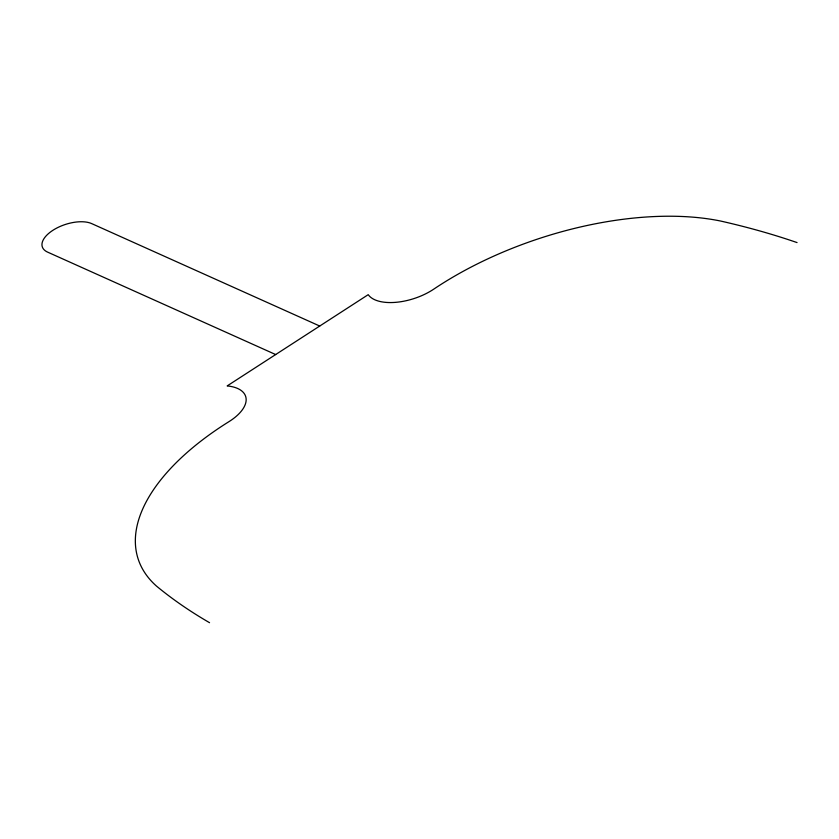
<?xml version="1.0" encoding="UTF-8"?>
<svg xmlns="http://www.w3.org/2000/svg" width="839" height="839" viewBox="0 0 839 839"><rect width="100%" height="100%" fill="white"/><g stroke="black" fill="none" stroke-linecap="round" stroke-linejoin="round"><path stroke-width="1.26" d="M319.732 326.035L91.703 223.614A28.809 14.095 -18.2 0 0 52.857 230.326A28.809 14.095 -18.2 0 0 47.634 252.13L275.664 354.551M797.05 242.576A993.68 486.284 -18.2 0 0 720.512 221.014A233.578 114.303 -18.2 0 0 433.773 289.13A43.051 21.069 -18.2 0 1 368.216 294.667L227.18 385.919A43.051 21.069 -18.2 0 1 228.911 421.681A233.578 114.303 -18.2 0 0 156.39 586.01A993.68 486.284 -18.2 0 0 209.551 622.695"/></g></svg>
